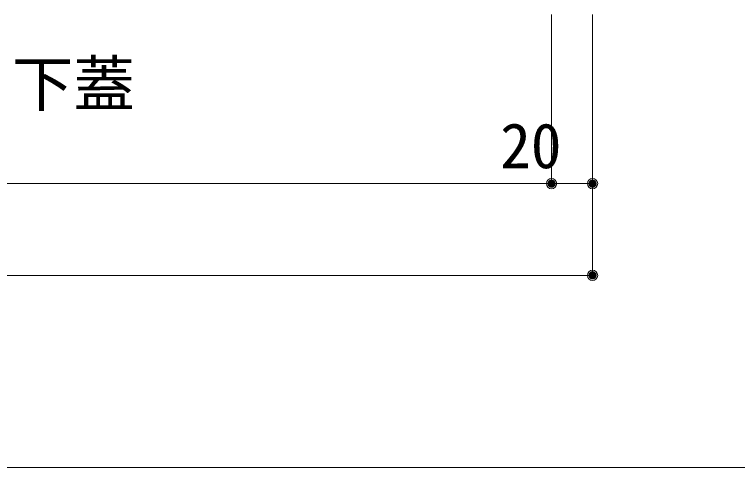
# Model space of a CAD drawing. Units: millimetres, scale not verified. Extents: x -4000 to 4000, y -2770 to 2770.
# Drawn here: x -2370 to -1665, y -2770 to -2328 of the extents above; entities that cross this region are included whole.
import ezdxf
from ezdxf.enums import TextEntityAlignment as Align

# ---------------------------------------------------------------- set-up
doc = ezdxf.new("R2010")
doc.units = ezdxf.units.MM
doc.header["$LTSCALE"] = 20
doc.layers.add('0-0_表面板', color=132, linetype='Continuous', lineweight=9)
doc.layers.add('0-2_F-0', color=2, linetype='Continuous', lineweight=9)
doc.styles.add('ＭＳ ゴシック', font='')
doc.styles.get('ＭＳ ゴシック').set_extended_font_data('MS Gothic')

msp = doc.modelspace()

# ---------------------------------------------------------------- linework, layer by layer
at = {"layer": '0-0_表面板', "color": 4}
for p, q in [((-1806.41, -2582.43), (-1806.41, -2492.89)), ((-3475.61, -2582.43), (-1806.41, -2582.43))]:
    msp.add_line(p, q, dxfattribs=at)
for points in [[(-3435.61, -2492.89), (-1846.41, -2492.89), (-1846.41, -2327.7)], [(-1846.41, -2492.89), (-1806.41, -2492.89), (-1806.41, -2327.7)]]:
    msp.add_lwpolyline(points, dxfattribs=at)
for centre in [(-1846.41, -2492.89), (-1806.41, -2492.89), (-1806.41, -2582.43)]:
    msp.add_circle(centre, 5, dxfattribs=at)
at = {"layer": '0-0_表面板'}
for points in [[(-1849.5, -2490.34), (-1846.41, -2488.89), (-1846.41, -2492.89)], [(-1849.15, -2489.97), (-1846.41, -2488.89), (-1849.5, -2490.34)], [(-1849.5, -2490.34), (-1846.41, -2488.89), (-1846.41, -2492.89)], [(-1849.15, -2489.97), (-1846.41, -2488.89), (-1849.5, -2490.34)], [(-1848.77, -2489.65), (-1846.41, -2488.89), (-1849.15, -2489.97)], [(-1848.77, -2489.65), (-1846.41, -2488.89), (-1849.15, -2489.97)], [(-1848.34, -2489.38), (-1846.41, -2488.89), (-1848.77, -2489.65)], [(-1848.34, -2489.38), (-1846.41, -2488.89), (-1848.77, -2489.65)], [(-1847.89, -2489.17), (-1846.41, -2488.89), (-1848.34, -2489.38)], [(-1847.89, -2489.17), (-1846.41, -2488.89), (-1848.34, -2489.38)], [(-1847.41, -2489.01), (-1846.41, -2488.89), (-1847.89, -2489.17)], [(-1847.41, -2489.01), (-1846.41, -2488.89), (-1847.89, -2489.17)], [(-1846.92, -2488.92), (-1846.41, -2488.89), (-1847.41, -2489.01)], [(-1846.92, -2488.92), (-1846.41, -2488.89), (-1847.41, -2489.01)], [(-1846.41, -2488.89), (-1842.41, -2492.89), (-1846.41, -2492.89)], [(-1846.41, -2488.89), (-1842.45, -2492.39), (-1842.41, -2492.89)], [(-1846.41, -2488.89), (-1842.54, -2491.89), (-1842.45, -2492.39)], [(-1846.41, -2488.89), (-1842.7, -2491.41), (-1842.54, -2491.89)], [(-1846.16, -2488.89), (-1842.7, -2491.41), (-1846.41, -2488.89)], [(-1846.41, -2488.89), (-1842.41, -2492.89), (-1846.41, -2492.89)], [(-1846.41, -2488.89), (-1842.45, -2492.39), (-1842.41, -2492.89)], [(-1846.41, -2488.89), (-1842.54, -2491.89), (-1842.45, -2492.39)], [(-1846.41, -2488.89), (-1842.7, -2491.41), (-1842.54, -2491.89)], [(-1846.16, -2488.89), (-1842.7, -2491.41), (-1846.41, -2488.89)], [(-1845.67, -2488.96), (-1842.7, -2491.41), (-1846.16, -2488.89)], [(-1845.67, -2488.96), (-1842.7, -2491.41), (-1846.16, -2488.89)], [(-1845.67, -2488.96), (-1842.91, -2490.96), (-1842.7, -2491.41)], [(-1845.18, -2489.08), (-1842.91, -2490.96), (-1845.67, -2488.96)], [(-1845.67, -2488.96), (-1842.91, -2490.96), (-1842.7, -2491.41)], [(-1845.18, -2489.08), (-1842.91, -2490.96), (-1845.67, -2488.96)], [(-1845.18, -2489.08), (-1843.18, -2490.54), (-1842.91, -2490.96)], [(-1844.71, -2489.27), (-1843.18, -2490.54), (-1845.18, -2489.08)], [(-1845.18, -2489.08), (-1843.18, -2490.54), (-1842.91, -2490.96)], [(-1844.71, -2489.27), (-1843.18, -2490.54), (-1845.18, -2489.08)], [(-1844.71, -2489.27), (-1843.5, -2490.15), (-1843.18, -2490.54)], [(-1844.27, -2489.51), (-1843.5, -2490.15), (-1844.71, -2489.27)], [(-1844.71, -2489.27), (-1843.5, -2490.15), (-1843.18, -2490.54)], [(-1844.27, -2489.51), (-1843.5, -2490.15), (-1844.71, -2489.27)], [(-1844.27, -2489.51), (-1843.87, -2489.8), (-1843.5, -2490.15)], [(-1844.27, -2489.51), (-1843.87, -2489.8), (-1843.5, -2490.15)], [(-1809.5, -2490.34), (-1806.41, -2488.89), (-1806.41, -2492.89)], [(-1809.15, -2489.97), (-1806.41, -2488.89), (-1809.5, -2490.34)], [(-1809.5, -2490.34), (-1806.41, -2488.89), (-1806.41, -2492.89)], [(-1809.15, -2489.97), (-1806.41, -2488.89), (-1809.5, -2490.34)], [(-1808.77, -2489.65), (-1806.41, -2488.89), (-1809.15, -2489.97)], [(-1808.77, -2489.65), (-1806.41, -2488.89), (-1809.15, -2489.97)], [(-1808.34, -2489.38), (-1806.41, -2488.89), (-1808.77, -2489.65)], [(-1808.34, -2489.38), (-1806.41, -2488.89), (-1808.77, -2489.65)], [(-1807.89, -2489.17), (-1806.41, -2488.89), (-1808.34, -2489.38)], [(-1807.89, -2489.17), (-1806.41, -2488.89), (-1808.34, -2489.38)], [(-1807.41, -2489.01), (-1806.41, -2488.89), (-1807.89, -2489.17)], [(-1807.41, -2489.01), (-1806.41, -2488.89), (-1807.89, -2489.17)], [(-1806.92, -2488.92), (-1806.41, -2488.89), (-1807.41, -2489.01)], [(-1806.92, -2488.92), (-1806.41, -2488.89), (-1807.41, -2489.01)], [(-1806.41, -2488.89), (-1802.41, -2492.89), (-1806.41, -2492.89)], [(-1806.41, -2488.89), (-1802.45, -2492.39), (-1802.41, -2492.89)], [(-1806.41, -2488.89), (-1802.54, -2491.89), (-1802.45, -2492.39)], [(-1806.41, -2488.89), (-1802.7, -2491.41), (-1802.54, -2491.89)], [(-1806.16, -2488.89), (-1802.7, -2491.41), (-1806.41, -2488.89)], [(-1806.41, -2488.89), (-1802.41, -2492.89), (-1806.41, -2492.89)], [(-1806.41, -2488.89), (-1802.45, -2492.39), (-1802.41, -2492.89)], [(-1806.41, -2488.89), (-1802.54, -2491.89), (-1802.45, -2492.39)], [(-1806.41, -2488.89), (-1802.7, -2491.41), (-1802.54, -2491.89)], [(-1806.16, -2488.89), (-1802.7, -2491.41), (-1806.41, -2488.89)], [(-1806.16, -2488.89), (-1802.91, -2490.96), (-1802.7, -2491.41)], [(-1805.67, -2488.96), (-1802.91, -2490.96), (-1806.16, -2488.89)], [(-1806.16, -2488.89), (-1802.91, -2490.96), (-1802.7, -2491.41)], [(-1805.67, -2488.96), (-1802.91, -2490.96), (-1806.16, -2488.89)], [(-1805.67, -2488.96), (-1803.18, -2490.54), (-1802.91, -2490.96)], [(-1805.18, -2489.08), (-1803.18, -2490.54), (-1805.67, -2488.96)], [(-1805.67, -2488.96), (-1803.18, -2490.54), (-1802.91, -2490.96)], [(-1805.18, -2489.08), (-1803.18, -2490.54), (-1805.67, -2488.96)], [(-1805.18, -2489.08), (-1803.5, -2490.15), (-1803.18, -2490.54)], [(-1804.71, -2489.27), (-1803.5, -2490.15), (-1805.18, -2489.08)], [(-1805.18, -2489.08), (-1803.5, -2490.15), (-1803.18, -2490.54)], [(-1804.71, -2489.27), (-1803.5, -2490.15), (-1805.18, -2489.08)], [(-1804.71, -2489.27), (-1803.87, -2489.8), (-1803.5, -2490.15)], [(-1804.27, -2489.51), (-1803.87, -2489.8), (-1804.71, -2489.27)], [(-1804.71, -2489.27), (-1803.87, -2489.8), (-1803.5, -2490.15)], [(-1804.27, -2489.51), (-1803.87, -2489.8), (-1804.71, -2489.27)], [(-1850.34, -2492.14), (-1846.41, -2492.89), (-1850.41, -2492.64)], [(-1850.34, -2492.14), (-1846.41, -2492.89), (-1850.41, -2492.64)], [(-1850.41, -2492.64), (-1846.41, -2492.89), (-1850.41, -2492.89)], [(-1850.41, -2492.64), (-1846.41, -2492.89), (-1850.41, -2492.89)], [(-1850.41, -2492.89), (-1846.41, -2492.89), (-1850.38, -2493.39)], [(-1850.41, -2492.89), (-1846.41, -2492.89), (-1850.38, -2493.39)], [(-1850.38, -2493.39), (-1846.41, -2492.89), (-1850.29, -2493.88)], [(-1850.38, -2493.39), (-1846.41, -2492.89), (-1850.29, -2493.88)], [(-1850.22, -2491.65), (-1846.41, -2492.89), (-1850.34, -2492.14)], [(-1850.22, -2491.65), (-1846.41, -2492.89), (-1850.34, -2492.14)], [(-1850.29, -2493.88), (-1846.41, -2492.89), (-1846.41, -2496.89)], [(-1850.29, -2493.88), (-1846.41, -2492.89), (-1846.41, -2496.89)], [(-1850.29, -2493.88), (-1846.67, -2496.88), (-1850.13, -2494.36)], [(-1850.29, -2493.88), (-1846.41, -2496.89), (-1846.67, -2496.88)], [(-1850.29, -2493.88), (-1846.67, -2496.88), (-1850.13, -2494.36)], [(-1850.29, -2493.88), (-1846.41, -2496.89), (-1846.67, -2496.88)], [(-1850.03, -2491.18), (-1846.41, -2492.89), (-1850.22, -2491.65)], [(-1850.03, -2491.18), (-1846.41, -2492.89), (-1850.22, -2491.65)], [(-1850.13, -2494.36), (-1847.16, -2496.82), (-1849.92, -2494.81)], [(-1850.13, -2494.36), (-1846.67, -2496.88), (-1847.16, -2496.82)], [(-1850.13, -2494.36), (-1847.16, -2496.82), (-1849.92, -2494.81)], [(-1850.13, -2494.36), (-1846.67, -2496.88), (-1847.16, -2496.82)], [(-1849.79, -2490.74), (-1846.41, -2492.89), (-1850.03, -2491.18)], [(-1849.79, -2490.74), (-1846.41, -2492.89), (-1850.03, -2491.18)], [(-1849.92, -2494.81), (-1847.65, -2496.69), (-1849.65, -2495.24)], [(-1849.92, -2494.81), (-1847.16, -2496.82), (-1847.65, -2496.69)], [(-1849.92, -2494.81), (-1847.65, -2496.69), (-1849.65, -2495.24)], [(-1849.92, -2494.81), (-1847.16, -2496.82), (-1847.65, -2496.69)], [(-1849.5, -2490.34), (-1846.41, -2492.89), (-1849.79, -2490.74)], [(-1849.5, -2490.34), (-1846.41, -2492.89), (-1849.79, -2490.74)], [(-1849.65, -2495.24), (-1848.12, -2496.51), (-1849.33, -2495.62)], [(-1849.65, -2495.24), (-1847.65, -2496.69), (-1848.12, -2496.51)], [(-1849.65, -2495.24), (-1848.12, -2496.51), (-1849.33, -2495.62)], [(-1849.65, -2495.24), (-1847.65, -2496.69), (-1848.12, -2496.51)], [(-1849.33, -2495.62), (-1848.56, -2496.26), (-1848.96, -2495.97)], [(-1849.33, -2495.62), (-1848.12, -2496.51), (-1848.56, -2496.26)], [(-1849.33, -2495.62), (-1848.56, -2496.26), (-1848.96, -2495.97)], [(-1849.33, -2495.62), (-1848.12, -2496.51), (-1848.56, -2496.26)], [(-1846.41, -2492.89), (-1845.91, -2496.85), (-1846.41, -2496.89)], [(-1846.41, -2492.89), (-1845.42, -2496.76), (-1845.91, -2496.85)], [(-1846.41, -2492.89), (-1844.94, -2496.61), (-1845.42, -2496.76)], [(-1846.41, -2492.89), (-1844.49, -2496.39), (-1844.94, -2496.61)], [(-1846.41, -2492.89), (-1844.06, -2496.12), (-1844.49, -2496.39)], [(-1846.41, -2492.89), (-1843.68, -2495.8), (-1844.06, -2496.12)], [(-1846.41, -2492.89), (-1843.33, -2495.44), (-1843.68, -2495.8)], [(-1846.41, -2492.89), (-1843.04, -2495.03), (-1843.33, -2495.44)], [(-1842.41, -2492.89), (-1843.04, -2495.03), (-1846.41, -2492.89)], [(-1846.41, -2492.89), (-1845.91, -2496.85), (-1846.41, -2496.89)], [(-1846.41, -2492.89), (-1845.42, -2496.76), (-1845.91, -2496.85)], [(-1846.41, -2492.89), (-1844.94, -2496.61), (-1845.42, -2496.76)], [(-1846.41, -2492.89), (-1844.49, -2496.39), (-1844.94, -2496.61)], [(-1846.41, -2492.89), (-1844.06, -2496.12), (-1844.49, -2496.39)], [(-1846.41, -2492.89), (-1843.68, -2495.8), (-1844.06, -2496.12)], [(-1846.41, -2492.89), (-1843.33, -2495.44), (-1843.68, -2495.8)], [(-1846.41, -2492.89), (-1843.04, -2495.03), (-1843.33, -2495.44)], [(-1842.41, -2492.89), (-1843.04, -2495.03), (-1846.41, -2492.89)], [(-1842.41, -2492.89), (-1842.8, -2494.59), (-1843.04, -2495.03)], [(-1842.41, -2492.89), (-1842.8, -2494.59), (-1843.04, -2495.03)], [(-1842.41, -2492.89), (-1842.61, -2494.12), (-1842.8, -2494.59)], [(-1842.41, -2492.89), (-1842.61, -2494.12), (-1842.8, -2494.59)], [(-1842.41, -2492.89), (-1842.49, -2493.64), (-1842.61, -2494.12)], [(-1842.41, -2492.89), (-1842.49, -2493.64), (-1842.61, -2494.12)], [(-1842.41, -2492.89), (-1842.42, -2493.14), (-1842.49, -2493.64)], [(-1842.41, -2492.89), (-1842.42, -2493.14), (-1842.49, -2493.64)], [(-1810.34, -2492.14), (-1806.41, -2492.89), (-1810.41, -2492.64)], [(-1810.34, -2492.14), (-1806.41, -2492.89), (-1810.41, -2492.64)], [(-1810.41, -2492.64), (-1806.41, -2492.89), (-1810.41, -2492.89)], [(-1810.41, -2492.64), (-1806.41, -2492.89), (-1810.41, -2492.89)], [(-1810.41, -2492.89), (-1806.41, -2492.89), (-1810.38, -2493.39)], [(-1810.41, -2492.89), (-1806.41, -2492.89), (-1810.38, -2493.39)], [(-1810.38, -2493.39), (-1806.41, -2492.89), (-1810.29, -2493.88)], [(-1810.38, -2493.39), (-1806.41, -2492.89), (-1810.29, -2493.88)], [(-1810.22, -2491.65), (-1806.41, -2492.89), (-1810.34, -2492.14)], [(-1810.22, -2491.65), (-1806.41, -2492.89), (-1810.34, -2492.14)], [(-1810.29, -2493.88), (-1806.41, -2492.89), (-1806.41, -2496.89)], [(-1810.29, -2493.88), (-1806.41, -2492.89), (-1806.41, -2496.89)], [(-1810.29, -2493.88), (-1806.41, -2496.89), (-1810.13, -2494.36)], [(-1810.29, -2493.88), (-1806.41, -2496.89), (-1810.13, -2494.36)], [(-1810.03, -2491.18), (-1806.41, -2492.89), (-1810.22, -2491.65)], [(-1810.03, -2491.18), (-1806.41, -2492.89), (-1810.22, -2491.65)], [(-1810.13, -2494.36), (-1806.67, -2496.88), (-1809.92, -2494.81)], [(-1810.13, -2494.36), (-1806.41, -2496.89), (-1806.67, -2496.88)], [(-1810.13, -2494.36), (-1806.67, -2496.88), (-1809.92, -2494.81)], [(-1810.13, -2494.36), (-1806.41, -2496.89), (-1806.67, -2496.88)], [(-1809.79, -2490.74), (-1806.41, -2492.89), (-1810.03, -2491.18)], [(-1809.79, -2490.74), (-1806.41, -2492.89), (-1810.03, -2491.18)], [(-1809.92, -2494.81), (-1807.16, -2496.82), (-1809.65, -2495.24)], [(-1809.92, -2494.81), (-1806.67, -2496.88), (-1807.16, -2496.82)], [(-1809.92, -2494.81), (-1807.16, -2496.82), (-1809.65, -2495.24)], [(-1809.92, -2494.81), (-1806.67, -2496.88), (-1807.16, -2496.82)], [(-1809.5, -2490.34), (-1806.41, -2492.89), (-1809.79, -2490.74)], [(-1809.5, -2490.34), (-1806.41, -2492.89), (-1809.79, -2490.74)], [(-1809.65, -2495.24), (-1807.65, -2496.69), (-1809.33, -2495.62)], [(-1809.65, -2495.24), (-1807.16, -2496.82), (-1807.65, -2496.69)], [(-1809.65, -2495.24), (-1807.65, -2496.69), (-1809.33, -2495.62)], [(-1809.65, -2495.24), (-1807.16, -2496.82), (-1807.65, -2496.69)], [(-1809.33, -2495.62), (-1808.12, -2496.51), (-1808.96, -2495.97)], [(-1809.33, -2495.62), (-1807.65, -2496.69), (-1808.12, -2496.51)], [(-1809.33, -2495.62), (-1808.12, -2496.51), (-1808.96, -2495.97)], [(-1809.33, -2495.62), (-1807.65, -2496.69), (-1808.12, -2496.51)], [(-1808.96, -2495.97), (-1808.12, -2496.51), (-1808.56, -2496.26)], [(-1808.96, -2495.97), (-1808.12, -2496.51), (-1808.56, -2496.26)], [(-1806.41, -2492.89), (-1805.91, -2496.85), (-1806.41, -2496.89)], [(-1806.41, -2492.89), (-1805.42, -2496.76), (-1805.91, -2496.85)], [(-1806.41, -2492.89), (-1804.94, -2496.61), (-1805.42, -2496.76)], [(-1806.41, -2492.89), (-1804.49, -2496.39), (-1804.94, -2496.61)], [(-1806.41, -2492.89), (-1804.06, -2496.12), (-1804.49, -2496.39)], [(-1806.41, -2492.89), (-1803.68, -2495.8), (-1804.06, -2496.12)], [(-1806.41, -2492.89), (-1803.33, -2495.44), (-1803.68, -2495.8)], [(-1806.41, -2492.89), (-1803.04, -2495.03), (-1803.33, -2495.44)], [(-1802.41, -2492.89), (-1803.04, -2495.03), (-1806.41, -2492.89)], [(-1806.41, -2492.89), (-1805.91, -2496.85), (-1806.41, -2496.89)], [(-1806.41, -2492.89), (-1805.42, -2496.76), (-1805.91, -2496.85)], [(-1806.41, -2492.89), (-1804.94, -2496.61), (-1805.42, -2496.76)], [(-1806.41, -2492.89), (-1804.49, -2496.39), (-1804.94, -2496.61)], [(-1806.41, -2492.89), (-1804.06, -2496.12), (-1804.49, -2496.39)], [(-1806.41, -2492.89), (-1803.68, -2495.8), (-1804.06, -2496.12)], [(-1806.41, -2492.89), (-1803.33, -2495.44), (-1803.68, -2495.8)], [(-1806.41, -2492.89), (-1803.04, -2495.03), (-1803.33, -2495.44)], [(-1802.41, -2492.89), (-1803.04, -2495.03), (-1806.41, -2492.89)], [(-1802.41, -2492.89), (-1802.8, -2494.59), (-1803.04, -2495.03)], [(-1802.41, -2492.89), (-1802.8, -2494.59), (-1803.04, -2495.03)], [(-1802.41, -2492.89), (-1802.61, -2494.12), (-1802.8, -2494.59)], [(-1802.41, -2492.89), (-1802.61, -2494.12), (-1802.8, -2494.59)], [(-1802.41, -2492.89), (-1802.49, -2493.64), (-1802.61, -2494.12)], [(-1802.41, -2492.89), (-1802.49, -2493.64), (-1802.61, -2494.12)], [(-1802.41, -2492.89), (-1802.42, -2493.14), (-1802.49, -2493.64)], [(-1802.41, -2492.89), (-1802.42, -2493.14), (-1802.49, -2493.64)], [(-1810.22, -2581.2), (-1806.41, -2582.43), (-1810.34, -2581.68)], [(-1810.22, -2581.2), (-1806.41, -2582.43), (-1810.34, -2581.68)], [(-1810.03, -2580.73), (-1806.41, -2582.43), (-1810.22, -2581.2)], [(-1810.03, -2580.73), (-1806.41, -2582.43), (-1810.22, -2581.2)], [(-1809.79, -2580.29), (-1806.41, -2582.43), (-1810.03, -2580.73)], [(-1809.79, -2580.29), (-1806.41, -2582.43), (-1810.03, -2580.73)], [(-1809.5, -2579.88), (-1806.41, -2582.43), (-1809.79, -2580.29)], [(-1809.5, -2579.88), (-1806.41, -2582.43), (-1809.79, -2580.29)], [(-1809.5, -2579.88), (-1806.41, -2578.43), (-1806.41, -2582.43)], [(-1809.15, -2579.52), (-1806.41, -2578.43), (-1809.5, -2579.88)], [(-1809.5, -2579.88), (-1806.41, -2578.43), (-1806.41, -2582.43)], [(-1809.15, -2579.52), (-1806.41, -2578.43), (-1809.5, -2579.88)], [(-1808.77, -2579.2), (-1806.41, -2578.43), (-1809.15, -2579.52)], [(-1808.77, -2579.2), (-1806.41, -2578.43), (-1809.15, -2579.52)], [(-1808.34, -2578.93), (-1806.41, -2578.43), (-1808.77, -2579.2)], [(-1808.34, -2578.93), (-1806.41, -2578.43), (-1808.77, -2579.2)], [(-1807.89, -2578.71), (-1806.41, -2578.43), (-1808.34, -2578.93)], [(-1807.89, -2578.71), (-1806.41, -2578.43), (-1808.34, -2578.93)], [(-1807.41, -2578.56), (-1806.41, -2578.43), (-1807.89, -2578.71)], [(-1807.41, -2578.56), (-1806.41, -2578.43), (-1807.89, -2578.71)], [(-1806.92, -2578.46), (-1806.41, -2578.43), (-1807.41, -2578.56)], [(-1806.92, -2578.46), (-1806.41, -2578.43), (-1807.41, -2578.56)], [(-1806.41, -2578.43), (-1802.41, -2582.43), (-1806.41, -2582.43)], [(-1806.41, -2578.43), (-1802.45, -2581.93), (-1802.41, -2582.43)], [(-1806.41, -2578.43), (-1802.54, -2581.44), (-1802.45, -2581.93)], [(-1806.41, -2578.43), (-1802.7, -2580.96), (-1802.54, -2581.44)], [(-1806.16, -2578.44), (-1802.7, -2580.96), (-1806.41, -2578.43)], [(-1806.41, -2578.43), (-1802.41, -2582.43), (-1806.41, -2582.43)], [(-1806.41, -2578.43), (-1802.45, -2581.93), (-1802.41, -2582.43)], [(-1806.41, -2578.43), (-1802.54, -2581.44), (-1802.45, -2581.93)], [(-1806.41, -2578.43), (-1802.7, -2580.96), (-1802.54, -2581.44)], [(-1806.16, -2578.44), (-1802.7, -2580.96), (-1806.41, -2578.43)], [(-1806.16, -2578.44), (-1802.91, -2580.5), (-1802.7, -2580.96)], [(-1805.67, -2578.5), (-1802.91, -2580.5), (-1806.16, -2578.44)], [(-1806.16, -2578.44), (-1802.91, -2580.5), (-1802.7, -2580.96)], [(-1805.67, -2578.5), (-1802.91, -2580.5), (-1806.16, -2578.44)], [(-1805.67, -2578.5), (-1803.18, -2580.08), (-1802.91, -2580.5)], [(-1805.18, -2578.63), (-1803.18, -2580.08), (-1805.67, -2578.5)], [(-1805.67, -2578.5), (-1803.18, -2580.08), (-1802.91, -2580.5)], [(-1805.18, -2578.63), (-1803.18, -2580.08), (-1805.67, -2578.5)], [(-1805.18, -2578.63), (-1803.5, -2579.69), (-1803.18, -2580.08)], [(-1804.71, -2578.81), (-1803.5, -2579.69), (-1805.18, -2578.63)], [(-1805.18, -2578.63), (-1803.5, -2579.69), (-1803.18, -2580.08)], [(-1804.71, -2578.81), (-1803.5, -2579.69), (-1805.18, -2578.63)], [(-1804.71, -2578.81), (-1803.87, -2579.35), (-1803.5, -2579.69)], [(-1804.27, -2579.05), (-1803.87, -2579.35), (-1804.71, -2578.81)], [(-1804.71, -2578.81), (-1803.87, -2579.35), (-1803.5, -2579.69)], [(-1804.27, -2579.05), (-1803.87, -2579.35), (-1804.71, -2578.81)], [(-1810.34, -2581.68), (-1806.41, -2582.43), (-1810.41, -2582.18)], [(-1810.34, -2581.68), (-1806.41, -2582.43), (-1810.41, -2582.18)], [(-1810.41, -2582.18), (-1806.41, -2582.43), (-1810.41, -2582.43)], [(-1810.41, -2582.18), (-1806.41, -2582.43), (-1810.41, -2582.43)], [(-1810.41, -2582.43), (-1806.41, -2582.43), (-1810.38, -2582.93)], [(-1810.41, -2582.43), (-1806.41, -2582.43), (-1810.38, -2582.93)], [(-1810.38, -2582.93), (-1806.41, -2582.43), (-1810.29, -2583.43)], [(-1810.38, -2582.93), (-1806.41, -2582.43), (-1810.29, -2583.43)], [(-1810.29, -2583.43), (-1806.41, -2582.43), (-1806.41, -2586.43)], [(-1810.29, -2583.43), (-1806.41, -2582.43), (-1806.41, -2586.43)], [(-1810.29, -2583.43), (-1806.41, -2586.43), (-1810.13, -2583.9)], [(-1810.29, -2583.43), (-1806.41, -2586.43), (-1810.13, -2583.9)], [(-1810.13, -2583.9), (-1806.67, -2586.42), (-1809.92, -2584.36)], [(-1810.13, -2583.9), (-1806.41, -2586.43), (-1806.67, -2586.42)], [(-1810.13, -2583.9), (-1806.67, -2586.42), (-1809.92, -2584.36)], [(-1810.13, -2583.9), (-1806.41, -2586.43), (-1806.67, -2586.42)], [(-1809.92, -2584.36), (-1807.16, -2586.36), (-1809.65, -2584.78)], [(-1809.92, -2584.36), (-1806.67, -2586.42), (-1807.16, -2586.36)], [(-1809.92, -2584.36), (-1807.16, -2586.36), (-1809.65, -2584.78)], [(-1809.92, -2584.36), (-1806.67, -2586.42), (-1807.16, -2586.36)], [(-1809.65, -2584.78), (-1807.65, -2586.24), (-1809.33, -2585.17)], [(-1809.65, -2584.78), (-1807.16, -2586.36), (-1807.65, -2586.24)], [(-1809.65, -2584.78), (-1807.65, -2586.24), (-1809.33, -2585.17)], [(-1809.65, -2584.78), (-1807.16, -2586.36), (-1807.65, -2586.24)], [(-1809.33, -2585.17), (-1808.12, -2586.05), (-1808.96, -2585.51)], [(-1809.33, -2585.17), (-1807.65, -2586.24), (-1808.12, -2586.05)], [(-1809.33, -2585.17), (-1808.12, -2586.05), (-1808.96, -2585.51)], [(-1809.33, -2585.17), (-1807.65, -2586.24), (-1808.12, -2586.05)], [(-1808.96, -2585.51), (-1808.12, -2586.05), (-1808.56, -2585.81)], [(-1808.96, -2585.51), (-1808.12, -2586.05), (-1808.56, -2585.81)], [(-1806.41, -2582.43), (-1805.91, -2586.4), (-1806.41, -2586.43)], [(-1806.41, -2582.43), (-1805.42, -2586.31), (-1805.91, -2586.4)], [(-1806.41, -2582.43), (-1804.94, -2586.15), (-1805.42, -2586.31)], [(-1806.41, -2582.43), (-1804.49, -2585.94), (-1804.94, -2586.15)], [(-1806.41, -2582.43), (-1804.06, -2585.67), (-1804.49, -2585.94)], [(-1806.41, -2582.43), (-1803.68, -2585.35), (-1804.06, -2585.67)], [(-1806.41, -2582.43), (-1803.33, -2584.98), (-1803.68, -2585.35)], [(-1806.41, -2582.43), (-1803.04, -2584.57), (-1803.33, -2584.98)], [(-1802.41, -2582.43), (-1803.04, -2584.57), (-1806.41, -2582.43)], [(-1806.41, -2582.43), (-1805.91, -2586.4), (-1806.41, -2586.43)], [(-1806.41, -2582.43), (-1805.42, -2586.31), (-1805.91, -2586.4)], [(-1806.41, -2582.43), (-1804.94, -2586.15), (-1805.42, -2586.31)], [(-1806.41, -2582.43), (-1804.49, -2585.94), (-1804.94, -2586.15)], [(-1806.41, -2582.43), (-1804.06, -2585.67), (-1804.49, -2585.94)], [(-1806.41, -2582.43), (-1803.68, -2585.35), (-1804.06, -2585.67)], [(-1806.41, -2582.43), (-1803.33, -2584.98), (-1803.68, -2585.35)], [(-1806.41, -2582.43), (-1803.04, -2584.57), (-1803.33, -2584.98)], [(-1802.41, -2582.43), (-1803.04, -2584.57), (-1806.41, -2582.43)], [(-1802.41, -2582.43), (-1802.8, -2584.13), (-1803.04, -2584.57)], [(-1802.41, -2582.43), (-1802.8, -2584.13), (-1803.04, -2584.57)], [(-1802.41, -2582.43), (-1802.61, -2583.67), (-1802.8, -2584.13)], [(-1802.41, -2582.43), (-1802.61, -2583.67), (-1802.8, -2584.13)], [(-1802.41, -2582.43), (-1802.49, -2583.18), (-1802.61, -2583.67)], [(-1802.41, -2582.43), (-1802.49, -2583.18), (-1802.61, -2583.67)], [(-1802.41, -2582.43), (-1802.42, -2582.68), (-1802.49, -2583.18)], [(-1802.41, -2582.43), (-1802.42, -2582.68), (-1802.49, -2583.18)]]:
    msp.add_solid(points, dxfattribs=at)
at = {"layer": '0-2_F-0', "color": 6}
msp.add_line((-3999.97, -2770.1), (4000.03, -2770.1), dxfattribs=at)

# ---------------------------------------------------------------- texts
at = {"layer": '0-0_表面板', "color": 2, "style": 'ＭＳ ゴシック'}
for s, p in [('下蓋', (-2372.79, -2430.59)), ('20', (-1896.54, -2491.03))]:
    msp.add_text(s, height=43.99, dxfattribs=at).set_placement(p, align=Align.BOTTOM_LEFT)

doc.saveas('drawing.dxf')
